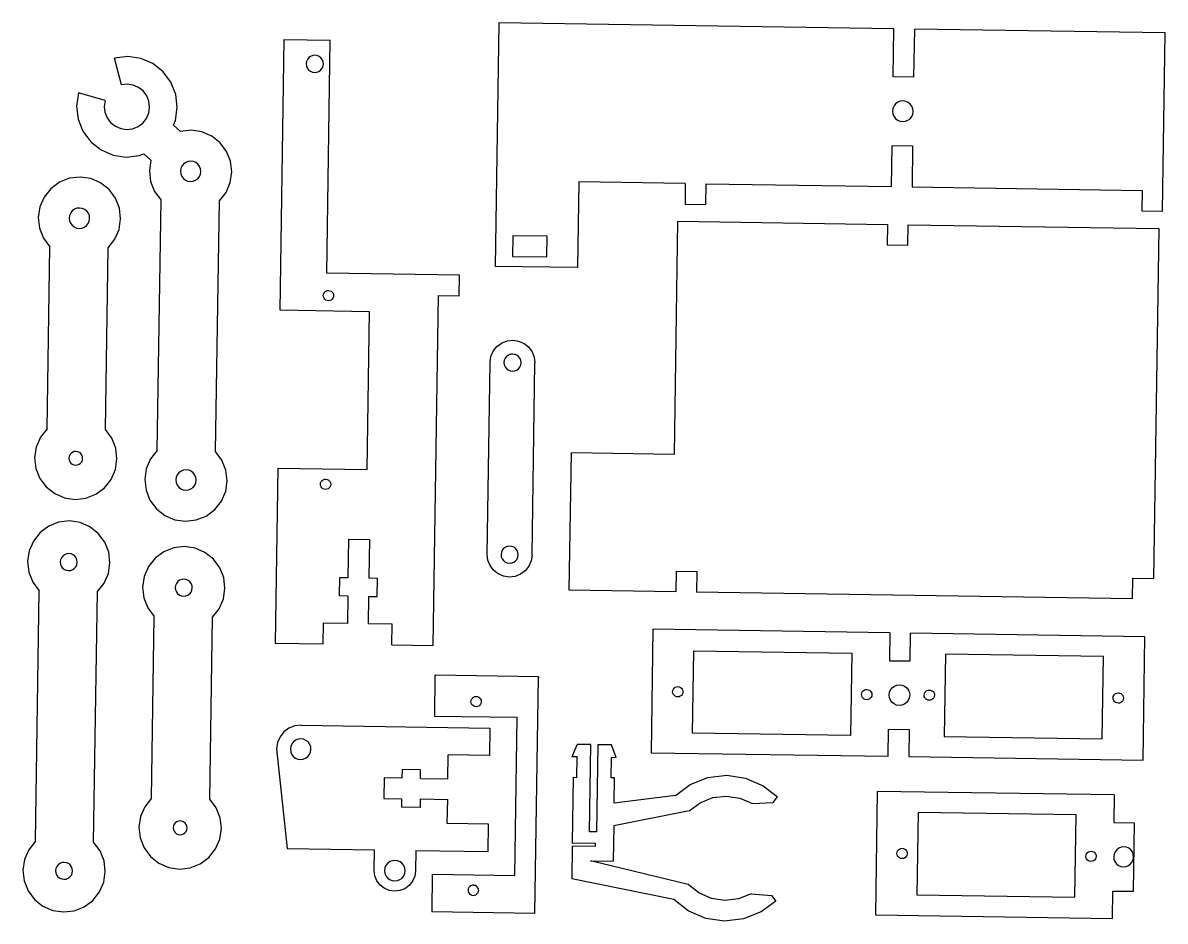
# Model space of a CAD drawing. Extents: x -139 to 228, y -42 to 89.
# Drawn here: x -138.8 to 27.4, y -42 to 88.7 of the extents above; entities that cross this region are included whole.
import ezdxf

# ---------------------------------------------------------------- set-up
doc = ezdxf.new("R2010")
doc.units = 0
doc.layers.get('0').update_dxf_attribs({"linetype": 'CONTINUOUS'})

msp = doc.modelspace()

# ---------------------------------------------------------------- linework, layer by layer
for p, q in [((-69.57, 88.72), (-70.1, 53.29)), ((-12.07, 87.86), (-69.57, 88.72)), ((-12.18, 80.87), (-12.07, 87.86)), ((-9.07, 87.81), (-9.18, 80.83)), ((27.42, 87.26), (-9.07, 87.81)), ((27.03, 61.31), (27.42, 87.26)), ((-101.38, 46.9), (-100.79, 86.32)), ((-100.79, 86.32), (-94.09, 86.22)), ((-94.6, 52.29), (-94.09, 86.22)), ((-123.57, 83.83), (-125.47, 83.61)), ((-124.49, 79.71), (-125.47, 83.61)), ((-121.68, 83.56), (-123.57, 83.83)), ((-119.92, 82.8), (-121.68, 83.56)), ((-97.41, 83.4), (-97.54, 83.1)), ((-97.21, 83.66), (-97.41, 83.4)), ((-96.95, 83.85), (-97.21, 83.66)), ((-96.64, 83.97), (-96.95, 83.85)), ((-96.32, 84.01), (-96.64, 83.97)), ((-96, 83.96), (-96.32, 84.01)), ((-95.7, 83.83), (-96, 83.96)), ((-95.44, 83.63), (-95.7, 83.83)), ((-95.25, 83.37), (-95.44, 83.63)), ((-95.13, 83.07), (-95.25, 83.37)), ((-118.42, 81.61), (-119.92, 82.8)), ((-117.27, 80.08), (-118.42, 81.61)), ((-97.54, 83.1), (-97.59, 82.78)), ((-97.59, 82.78), (-97.55, 82.46)), ((-97.55, 82.46), (-97.43, 82.15)), ((-97.43, 82.15), (-97.24, 81.89)), ((-97.24, 81.89), (-96.98, 81.69)), ((-96.98, 81.69), (-96.68, 81.56)), ((-96.68, 81.56), (-96.36, 81.51)), ((-96.36, 81.51), (-96.03, 81.55)), ((-96.03, 81.55), (-95.73, 81.67)), ((-95.73, 81.67), (-95.47, 81.87)), ((-95.47, 81.87), (-95.27, 82.12)), ((-95.27, 82.12), (-95.14, 82.42)), ((-95.14, 82.42), (-95.09, 82.74)), ((-95.09, 82.74), (-95.13, 83.07)), ((-123.63, 79.81), (-124.49, 79.71)), ((-122.78, 79.68), (-123.63, 79.81)), ((-116.57, 78.3), (-117.27, 80.08)), ((-9.18, 80.83), (-12.18, 80.87)), ((-130.74, 78.52), (-131.01, 76.62)), ((-126.85, 77.41), (-130.74, 78.52)), ((-121.99, 79.34), (-122.78, 79.68)), ((-121.31, 78.81), (-121.99, 79.34)), ((-120.8, 78.12), (-121.31, 78.81)), ((-116.35, 76.4), (-116.57, 78.3)), ((-131.01, 76.62), (-130.79, 74.73)), ((-126.85, 77.41), (-126.98, 76.56)), ((-126.98, 76.56), (-126.88, 75.71)), ((-120.48, 77.32), (-120.8, 78.12)), ((-120.38, 76.46), (-120.48, 77.32)), ((-12.04, 76.63), (-12.2, 76.27)), ((-11.8, 76.93), (-12.04, 76.63)), ((-11.49, 77.17), (-11.8, 76.93)), ((-11.12, 77.31), (-11.49, 77.17)), ((-10.73, 77.36), (-11.12, 77.31)), ((-10.34, 77.3), (-10.73, 77.36)), ((-9.99, 77.14), (-10.34, 77.3)), ((-9.68, 76.9), (-9.99, 77.14)), ((-9.44, 76.59), (-9.68, 76.9)), ((-9.3, 76.22), (-9.44, 76.59)), ((-126.88, 75.71), (-126.56, 74.91)), ((-126.56, 74.91), (-126.05, 74.22)), ((-121.38, 74.15), (-120.85, 74.82)), ((-120.85, 74.82), (-120.51, 75.61)), ((-120.51, 75.61), (-120.38, 76.46)), ((-116.63, 74.51), (-116.35, 76.4)), ((-12.2, 76.27), (-12.25, 75.88)), ((-12.25, 75.88), (-12.21, 75.49)), ((-12.21, 75.49), (-12.07, 75.13)), ((-12.07, 75.13), (-11.83, 74.82)), ((-11.83, 74.82), (-11.52, 74.57)), ((-9.71, 74.78), (-9.47, 75.09)), ((-9.47, 75.09), (-9.31, 75.45)), ((-9.31, 75.45), (-9.25, 75.84)), ((-9.25, 75.84), (-9.3, 76.22)), ((-130.79, 74.73), (-130.09, 72.95)), ((-126.05, 74.22), (-125.37, 73.69)), ((-125.37, 73.69), (-124.58, 73.35)), ((-124.58, 73.35), (-123.73, 73.22)), ((-123.73, 73.22), (-122.87, 73.32)), ((-122.87, 73.32), (-122.07, 73.64)), ((-122.07, 73.64), (-121.38, 74.15)), ((-116.91, 73.85), (-116.63, 74.51)), ((-115.87, 72.93), (-116.91, 73.85)), ((-11.52, 74.57), (-11.16, 74.42)), ((-11.16, 74.42), (-10.78, 74.36)), ((-10.78, 74.36), (-10.39, 74.41)), ((-10.39, 74.41), (-10.02, 74.55)), ((-10.02, 74.55), (-9.71, 74.78)), ((-130.09, 72.95), (-128.94, 71.42)), ((-114.32, 73.11), (-115.87, 72.93)), ((-112.77, 72.88), (-114.32, 73.11)), ((-111.33, 72.26), (-112.77, 72.88)), ((-110.1, 71.29), (-111.33, 72.26)), ((-128.94, 71.42), (-127.44, 70.23)), ((-127.44, 70.23), (-125.69, 69.47)), ((-109.17, 70.03), (-110.1, 71.29)), ((-108.59, 68.58), (-109.17, 70.03)), ((-12.42, 64.9), (-12.33, 70.89)), ((-12.33, 70.89), (-9.33, 70.85)), ((-9.33, 70.85), (-9.42, 64.86)), ((-125.69, 69.47), (-123.79, 69.19)), ((-123.79, 69.19), (-121.89, 69.41)), ((-121.89, 69.41), (-121.22, 69.68)), ((-120.18, 68.75), (-121.22, 69.68)), ((-120.18, 68.75), (-120.41, 67.21)), ((-115.44, 68.18), (-115.68, 67.88)), ((-115.13, 68.41), (-115.44, 68.18)), ((-114.77, 68.56), (-115.13, 68.41)), ((-114.38, 68.6), (-114.77, 68.56)), ((-114, 68.55), (-114.38, 68.6)), ((-113.64, 68.39), (-114, 68.55)), ((-113.34, 68.15), (-113.64, 68.39)), ((-108.41, 67.03), (-108.59, 68.58)), ((-120.41, 67.21), (-120.23, 65.65)), ((-115.84, 67.52), (-115.89, 67.14)), ((-115.89, 67.14), (-115.85, 66.76)), ((-115.85, 66.76), (-115.71, 66.39)), ((-115.68, 67.88), (-115.84, 67.52)), ((-113.11, 67.84), (-113.34, 68.15)), ((-113.13, 66.36), (-112.98, 66.71)), ((-112.96, 67.48), (-113.11, 67.84)), ((-112.98, 66.71), (-112.92, 67.1)), ((-112.92, 67.1), (-112.96, 67.48)), ((-108.64, 65.48), (-108.41, 67.03)), ((-133.52, 65.53), (-134.78, 64.6)), ((-132.06, 66.11), (-133.52, 65.53)), ((-130.51, 66.29), (-132.06, 66.11)), ((-128.96, 66.06), (-130.51, 66.29)), ((-127.52, 65.44), (-128.96, 66.06)), ((-126.29, 64.47), (-127.52, 65.44)), ((-120.23, 65.65), (-119.65, 64.2)), ((-115.71, 66.39), (-115.47, 66.08)), ((-115.47, 66.08), (-115.17, 65.84)), ((-115.17, 65.84), (-114.81, 65.69)), ((-114.81, 65.69), (-114.43, 65.63)), ((-114.43, 65.63), (-114.04, 65.68)), ((-114.04, 65.68), (-113.68, 65.82)), ((-113.68, 65.82), (-113.37, 66.05)), ((-113.37, 66.05), (-113.13, 66.36)), ((-109.26, 64.05), (-108.64, 65.48)), ((-57.92, 65.59), (-58.1, 53.11)), ((-42.42, 65.35), (-57.92, 65.59)), ((-42.42, 65.35), (-42.46, 62.36)), ((-39.42, 65.31), (-39.46, 62.31)), ((-39.42, 65.31), (-12.42, 64.9)), ((-9.42, 64.86), (24.08, 64.35)), ((-135.75, 63.37), (-136.37, 61.94)), ((-134.78, 64.6), (-135.75, 63.37)), ((-125.36, 63.22), (-126.29, 64.47)), ((-124.78, 61.76), (-125.36, 63.22)), ((-119.65, 64.2), (-118.71, 62.95)), ((-110.23, 62.82), (-109.26, 64.05)), ((24.08, 64.35), (24.03, 61.36)), ((-136.37, 61.94), (-136.6, 60.39)), ((-131.32, 61.6), (-131.63, 61.36)), ((-130.96, 61.74), (-131.32, 61.6)), ((-130.57, 61.78), (-130.96, 61.74)), ((-130.19, 61.73), (-130.57, 61.78)), ((-129.83, 61.57), (-130.19, 61.73)), ((-129.53, 61.33), (-129.83, 61.57)), ((-124.6, 60.21), (-124.78, 61.76)), ((-119.26, 26.5), (-118.71, 62.95)), ((-110.78, 26.38), (-110.23, 62.82)), ((-42.46, 62.36), (-39.46, 62.31)), ((-136.6, 60.39), (-136.42, 58.84)), ((-132.03, 60.71), (-132.08, 60.32)), ((-132.08, 60.32), (-132.04, 59.94)), ((-132.04, 59.94), (-131.9, 59.58)), ((-131.87, 61.06), (-132.03, 60.71)), ((-131.63, 61.36), (-131.87, 61.06)), ((-129.3, 61.02), (-129.53, 61.33)), ((-129.32, 59.54), (-129.17, 59.89)), ((-129.15, 60.66), (-129.3, 61.02)), ((-129.17, 59.89), (-129.11, 60.28)), ((-129.11, 60.28), (-129.15, 60.66)), ((-124.83, 58.66), (-124.6, 60.21)), ((-44, 25.92), (-43.48, 59.86)), ((-43.48, 59.86), (-12.99, 59.4)), ((24.03, 61.36), (27.03, 61.31)), ((-136.42, 58.84), (-135.84, 57.38)), ((-131.9, 59.58), (-131.66, 59.27)), ((-131.66, 59.27), (-131.36, 59.03)), ((-131.36, 59.03), (-131, 58.87)), ((-131, 58.87), (-130.62, 58.82)), ((-130.62, 58.82), (-130.23, 58.86)), ((-130.23, 58.86), (-129.87, 59)), ((-129.87, 59), (-129.56, 59.23)), ((-129.56, 59.23), (-129.32, 59.54)), ((-125.45, 57.23), (-124.83, 58.66)), ((-12.99, 59.4), (-13.03, 56.41)), ((-10.03, 56.36), (-9.99, 59.35)), ((-9.99, 59.35), (26.51, 58.8)), ((26.51, 58.8), (25.74, 7.9)), ((-135.84, 57.38), (-134.9, 56.13)), ((-126.42, 56), (-125.45, 57.23)), ((-67.53, 57.75), (-67.58, 54.75)), ((-62.54, 57.67), (-67.53, 57.75)), ((-62.58, 54.68), (-62.54, 57.67)), ((-135.3, 29.67), (-134.9, 56.13)), ((-126.82, 29.54), (-126.42, 56)), ((-13.03, 56.41), (-10.03, 56.36)), ((-58.1, 53.11), (-70.1, 53.29)), ((-67.58, 54.75), (-62.58, 54.68)), ((-75.3, 52), (-94.6, 52.29)), ((-75.35, 49), (-75.3, 52)), ((-95.1, 49.05), (-95.07, 49.24)), ((-95.08, 48.86), (-95.1, 49.05)), ((-95, 48.68), (-95.08, 48.86)), ((-95.07, 49.24), (-94.99, 49.42)), ((-94.89, 48.52), (-95, 48.68)), ((-94.99, 49.42), (-94.87, 49.58)), ((-94.73, 48.4), (-94.89, 48.52)), ((-94.87, 49.58), (-94.71, 49.69)), ((-94.55, 48.32), (-94.73, 48.4)), ((-94.71, 49.69), (-94.53, 49.77)), ((-94.36, 48.29), (-94.55, 48.32)), ((-94.53, 49.77), (-94.34, 49.79)), ((-94.17, 48.31), (-94.36, 48.29)), ((-94.34, 49.79), (-94.14, 49.76)), ((-93.98, 48.39), (-94.17, 48.31)), ((-94.14, 49.76), (-93.96, 49.68)), ((-93.83, 48.5), (-93.98, 48.39)), ((-93.96, 49.68), (-93.81, 49.56)), ((-93.71, 48.66), (-93.83, 48.5)), ((-93.81, 49.56), (-93.69, 49.4)), ((-93.63, 48.84), (-93.71, 48.66)), ((-93.69, 49.4), (-93.62, 49.22)), ((-93.6, 49.03), (-93.63, 48.84)), ((-93.62, 49.22), (-93.6, 49.03)), ((-79.12, -1.85), (-78.35, 49.05)), ((-78.35, 49.05), (-75.35, 49)), ((-88.38, 46.7), (-101.38, 46.9)), ((-88.73, 23.75), (-88.38, 46.7)), ((-70.37, 40.97), (-69.84, 41.64)), ((-69.84, 41.64), (-69.15, 42.14)), ((-69.15, 42.14), (-68.36, 42.46)), ((-68.36, 42.46), (-67.51, 42.56)), ((-67.51, 42.56), (-66.67, 42.43)), ((-66.67, 42.43), (-65.89, 42.09)), ((-65.89, 42.09), (-65.22, 41.57)), ((-65.22, 41.57), (-64.71, 40.88)), ((-70.83, 39.34), (-70.71, 40.19)), ((-70.71, 40.19), (-70.37, 40.97)), ((-68.64, 39.93), (-68.76, 39.64)), ((-68.43, 40.19), (-68.64, 39.93)), ((-68.17, 40.38), (-68.43, 40.19)), ((-67.87, 40.5), (-68.17, 40.38)), ((-67.54, 40.54), (-67.87, 40.5)), ((-67.22, 40.49), (-67.54, 40.54)), ((-66.92, 40.37), (-67.22, 40.49)), ((-66.67, 40.16), (-66.92, 40.37)), ((-66.47, 39.9), (-66.67, 40.16)), ((-66.35, 39.6), (-66.47, 39.9)), ((-64.71, 40.88), (-64.39, 40.09)), ((-64.39, 40.09), (-64.3, 39.25)), ((-71.25, 11.4), (-70.83, 39.34)), ((-68.76, 39.64), (-68.81, 39.31)), ((-68.81, 39.31), (-68.77, 38.99)), ((-68.77, 38.99), (-68.65, 38.69)), ((-68.65, 38.69), (-68.46, 38.43)), ((-68.46, 38.43), (-68.2, 38.22)), ((-66.95, 38.2), (-66.69, 38.4)), ((-66.69, 38.4), (-66.49, 38.65)), ((-66.49, 38.65), (-66.36, 38.95)), ((-66.36, 38.95), (-66.31, 39.28)), ((-66.31, 39.28), (-66.35, 39.6)), ((-64.72, 11.3), (-64.3, 39.25)), ((-68.2, 38.22), (-67.9, 38.09)), ((-67.9, 38.09), (-67.58, 38.05)), ((-67.58, 38.05), (-67.26, 38.08)), ((-67.26, 38.08), (-66.95, 38.2)), ((-136.28, 28.44), (-136.9, 27)), ((-135.3, 29.67), (-136.28, 28.44)), ((-125.88, 28.28), (-126.82, 29.54)), ((-125.31, 26.83), (-125.88, 28.28)), ((-136.9, 27), (-137.12, 25.46)), ((-125.13, 25.28), (-125.31, 26.83)), ((-137.12, 25.46), (-136.94, 23.9)), ((-132.09, 25.64), (-132.13, 25.38)), ((-132.13, 25.38), (-132.09, 25.12)), ((-131.98, 25.88), (-132.09, 25.64)), ((-132.09, 25.12), (-132, 24.88)), ((-131.82, 26.08), (-131.98, 25.88)), ((-131.61, 26.24), (-131.82, 26.08)), ((-131.37, 26.34), (-131.61, 26.24)), ((-131.11, 26.37), (-131.37, 26.34)), ((-130.85, 26.33), (-131.11, 26.37)), ((-130.61, 26.22), (-130.85, 26.33)), ((-130.41, 26.06), (-130.61, 26.22)), ((-130.25, 25.85), (-130.41, 26.06)), ((-130.27, 24.86), (-130.16, 25.09)), ((-130.16, 25.61), (-130.25, 25.85)), ((-130.13, 25.35), (-130.16, 25.61)), ((-130.16, 25.09), (-130.13, 25.35)), ((-125.35, 23.73), (-125.13, 25.28)), ((-120.24, 25.28), (-120.86, 23.84)), ((-119.26, 26.5), (-120.24, 25.28)), ((-109.85, 25.12), (-110.78, 26.38)), ((-109.27, 23.67), (-109.85, 25.12)), ((-59.3, 6.19), (-58.99, 26.15)), ((-44, 25.92), (-58.99, 26.15)), ((-136.94, 23.9), (-136.37, 22.45)), ((-132, 24.88), (-131.84, 24.67)), ((-131.84, 24.67), (-131.64, 24.51)), ((-131.64, 24.51), (-131.4, 24.41)), ((-131.4, 24.41), (-131.14, 24.37)), ((-131.14, 24.37), (-130.88, 24.4)), ((-130.88, 24.4), (-130.64, 24.5)), ((-130.64, 24.5), (-130.43, 24.65)), ((-130.43, 24.65), (-130.27, 24.86)), ((-125.97, 22.3), (-125.35, 23.73)), ((-120.86, 23.84), (-121.09, 22.3)), ((-115.81, 23.5), (-116.12, 23.27)), ((-115.45, 23.64), (-115.81, 23.5)), ((-115.06, 23.69), (-115.45, 23.64)), ((-114.68, 23.63), (-115.06, 23.69)), ((-114.32, 23.48), (-114.68, 23.63)), ((-114.02, 23.24), (-114.32, 23.48)), ((-109.09, 22.11), (-109.27, 23.67)), ((-101.73, 23.94), (-102.11, -1.51)), ((-101.73, 23.94), (-88.73, 23.75)), ((-136.37, 22.45), (-135.43, 21.2)), ((-126.95, 21.07), (-125.97, 22.3)), ((-121.09, 22.3), (-120.9, 20.74)), ((-116.52, 22.61), (-116.57, 22.23)), ((-116.57, 22.23), (-116.53, 21.84)), ((-116.53, 21.84), (-116.38, 21.48)), ((-116.36, 22.97), (-116.52, 22.61)), ((-116.12, 23.27), (-116.36, 22.97)), ((-113.79, 22.93), (-114.02, 23.24)), ((-113.81, 21.44), (-113.66, 21.8)), ((-113.64, 22.57), (-113.79, 22.93)), ((-113.66, 21.8), (-113.6, 22.18)), ((-113.6, 22.18), (-113.64, 22.57)), ((-109.31, 20.57), (-109.09, 22.11)), ((-95.51, 21.6), (-95.49, 21.8)), ((-95.49, 21.8), (-95.41, 21.98)), ((-95.41, 21.98), (-95.29, 22.13)), ((-95.29, 22.13), (-95.13, 22.25)), ((-95.13, 22.25), (-94.95, 22.32)), ((-94.95, 22.32), (-94.75, 22.34)), ((-94.75, 22.34), (-94.56, 22.31)), ((-94.56, 22.31), (-94.38, 22.24)), ((-94.38, 22.24), (-94.23, 22.11)), ((-94.23, 22.11), (-94.11, 21.96)), ((-94.11, 21.96), (-94.04, 21.78)), ((-94.04, 21.78), (-94.01, 21.58)), ((-135.43, 21.2), (-134.2, 20.23)), ((-134.2, 20.23), (-132.77, 19.61)), ((-129.66, 19.56), (-128.2, 20.14)), ((-128.2, 20.14), (-126.95, 21.07)), ((-120.9, 20.74), (-120.33, 19.29)), ((-116.38, 21.48), (-116.15, 21.17)), ((-116.15, 21.17), (-115.85, 20.93)), ((-115.85, 20.93), (-115.49, 20.78)), ((-115.49, 20.78), (-115.11, 20.72)), ((-115.11, 20.72), (-114.72, 20.77)), ((-114.72, 20.77), (-114.36, 20.91)), ((-114.36, 20.91), (-114.05, 21.14)), ((-114.05, 21.14), (-113.81, 21.44)), ((-109.94, 19.13), (-109.31, 20.57)), ((-95.49, 21.41), (-95.51, 21.6)), ((-95.42, 21.23), (-95.49, 21.41)), ((-95.3, 21.07), (-95.42, 21.23)), ((-95.15, 20.95), (-95.3, 21.07)), ((-94.97, 20.87), (-95.15, 20.95)), ((-94.78, 20.85), (-94.97, 20.87)), ((-94.58, 20.87), (-94.78, 20.85)), ((-94.4, 20.94), (-94.58, 20.87)), ((-94.24, 21.06), (-94.4, 20.94)), ((-94.12, 21.21), (-94.24, 21.06)), ((-94.04, 21.39), (-94.12, 21.21)), ((-94.01, 21.58), (-94.04, 21.39)), ((-132.77, 19.61), (-131.22, 19.38)), ((-131.22, 19.38), (-129.66, 19.56)), ((-120.33, 19.29), (-119.39, 18.03)), ((-110.91, 17.91), (-109.94, 19.13)), ((-119.39, 18.03), (-118.16, 17.06)), ((-118.16, 17.06), (-116.73, 16.44)), ((-113.62, 16.4), (-112.16, 16.97)), ((-112.16, 16.97), (-110.91, 17.91)), ((-135.07, 15.5), (-136.33, 14.57)), ((-133.62, 16.08), (-135.07, 15.5)), ((-132.06, 16.26), (-133.62, 16.08)), ((-130.51, 16.03), (-132.06, 16.26)), ((-129.07, 15.41), (-130.51, 16.03)), ((-127.85, 14.44), (-129.07, 15.41)), ((-116.73, 16.44), (-115.18, 16.22)), ((-115.18, 16.22), (-113.62, 16.4)), ((-137.3, 13.34), (-137.92, 11.91)), ((-136.33, 14.57), (-137.3, 13.34)), ((-126.91, 13.19), (-127.85, 14.44)), ((-91.47, 8.02), (-91.38, 13.61)), ((-91.38, 13.61), (-88.38, 13.56)), ((-88.38, 13.56), (-88.47, 7.97)), ((-137.92, 11.91), (-138.15, 10.36)), ((-126.33, 11.73), (-126.91, 13.19)), ((-126.15, 10.18), (-126.33, 11.73)), ((-118.33, 11.77), (-119.59, 10.84)), ((-116.88, 12.35), (-118.33, 11.77)), ((-115.32, 12.53), (-116.88, 12.35)), ((-113.77, 12.3), (-115.32, 12.53)), ((-112.33, 11.68), (-113.77, 12.3)), ((-111.1, 10.71), (-112.33, 11.68)), ((-69.19, 11.69), (-69.23, 11.37)), ((-69.06, 11.99), (-69.19, 11.69)), ((-68.86, 12.24), (-69.06, 11.99)), ((-68.59, 12.44), (-68.86, 12.24)), ((-68.29, 12.56), (-68.59, 12.44)), ((-67.97, 12.6), (-68.29, 12.56)), ((-67.64, 12.55), (-67.97, 12.6)), ((-67.34, 12.42), (-67.64, 12.55)), ((-67.09, 12.22), (-67.34, 12.42)), ((-66.89, 11.96), (-67.09, 12.22)), ((-66.77, 11.65), (-66.89, 11.96)), ((-66.73, 11.33), (-66.77, 11.65)), ((-138.15, 10.36), (-137.97, 8.81)), ((-133.34, 10.61), (-133.39, 10.29)), ((-133.39, 10.29), (-133.35, 9.97)), ((-133.21, 10.9), (-133.34, 10.61)), ((-133.01, 11.15), (-133.21, 10.9)), ((-132.75, 11.35), (-133.01, 11.15)), ((-132.45, 11.47), (-132.75, 11.35)), ((-132.13, 11.5), (-132.45, 11.47)), ((-131.82, 11.46), (-132.13, 11.5)), ((-131.52, 11.33), (-131.82, 11.46)), ((-131.27, 11.13), (-131.52, 11.33)), ((-131.07, 10.87), (-131.27, 11.13)), ((-130.96, 10.57), (-131.07, 10.87)), ((-130.97, 9.93), (-130.92, 10.25)), ((-130.92, 10.25), (-130.96, 10.57)), ((-126.38, 8.63), (-126.15, 10.18)), ((-119.59, 10.84), (-120.56, 9.62)), ((-110.17, 9.46), (-111.1, 10.71)), ((-71.15, 10.55), (-71.25, 11.4)), ((-70.84, 9.76), (-71.15, 10.55)), ((-69.23, 11.37), (-69.2, 11.04)), ((-69.2, 11.04), (-69.08, 10.74)), ((-69.08, 10.74), (-68.88, 10.48)), ((-68.88, 10.48), (-68.63, 10.28)), ((-68.63, 10.28), (-68.33, 10.15)), ((-68.33, 10.15), (-68, 10.1)), ((-68, 10.1), (-67.68, 10.14)), ((-67.68, 10.14), (-67.38, 10.26)), ((-67.38, 10.26), (-67.11, 10.45)), ((-67.11, 10.45), (-66.91, 10.71)), ((-66.91, 10.71), (-66.78, 11.01)), ((-66.78, 11.01), (-66.73, 11.33)), ((-64.84, 10.46), (-65.18, 9.68)), ((-64.72, 11.3), (-64.84, 10.46)), ((-137.97, 8.81), (-137.39, 7.35)), ((-133.35, 9.97), (-133.23, 9.67)), ((-133.23, 9.67), (-133.04, 9.41)), ((-133.04, 9.41), (-132.79, 9.21)), ((-132.79, 9.21), (-132.49, 9.08)), ((-132.49, 9.08), (-132.17, 9.04)), ((-132.17, 9.04), (-131.85, 9.07)), ((-131.85, 9.07), (-131.55, 9.19)), ((-131.55, 9.19), (-131.29, 9.39)), ((-131.29, 9.39), (-131.09, 9.64)), ((-131.09, 9.64), (-130.97, 9.93)), ((-127, 7.2), (-126.38, 8.63)), ((-120.56, 9.62), (-121.18, 8.18)), ((-109.59, 8.01), (-110.17, 9.46)), ((-70.33, 9.08), (-70.84, 9.76)), ((-69.66, 8.55), (-70.33, 9.08)), ((-68.88, 8.21), (-69.66, 8.55)), ((-66.39, 8.5), (-67.19, 8.19)), ((-65.71, 9.01), (-66.39, 8.5)), ((-65.18, 9.68), (-65.71, 9.01)), ((-43.75, 8.95), (-43.8, 5.96)), ((-43.75, 8.95), (-40.75, 8.91)), ((-40.75, 8.91), (-40.8, 5.91)), ((-137.39, 7.35), (-136.46, 6.1)), ((-127.97, 5.97), (-127, 7.2)), ((-121.18, 8.18), (-121.41, 6.63)), ((-116.6, 6.88), (-116.65, 6.56)), ((-116.47, 7.17), (-116.6, 6.88)), ((-116.27, 7.43), (-116.47, 7.17)), ((-116.01, 7.62), (-116.27, 7.43)), ((-115.71, 7.74), (-116.01, 7.62)), ((-115.39, 7.78), (-115.71, 7.74)), ((-115.07, 7.73), (-115.39, 7.78)), ((-114.78, 7.6), (-115.07, 7.73)), ((-114.52, 7.4), (-114.78, 7.6)), ((-114.33, 7.14), (-114.52, 7.4)), ((-114.21, 6.84), (-114.33, 7.14)), ((-114.18, 6.52), (-114.21, 6.84)), ((-109.41, 6.45), (-109.59, 8.01)), ((-92.76, 5.34), (-92.72, 8.04)), ((-92.72, 8.04), (-91.47, 8.02)), ((-88.47, 7.97), (-87.22, 7.95)), ((-87.26, 5.26), (-87.22, 7.95)), ((-68.03, 8.09), (-68.88, 8.21)), ((-67.19, 8.19), (-68.03, 8.09)), ((22.69, 4.95), (22.74, 7.95)), ((22.74, 7.95), (25.74, 7.9)), ((-137.01, -30.34), (-136.46, 6.1)), ((-128.53, -30.47), (-127.97, 5.97)), ((-121.41, 6.63), (-121.23, 5.08)), ((-121.23, 5.08), (-120.65, 3.63)), ((-116.65, 6.56), (-116.61, 6.24)), ((-116.61, 6.24), (-116.49, 5.94)), ((-116.49, 5.94), (-116.3, 5.68)), ((-116.3, 5.68), (-116.04, 5.48)), ((-116.04, 5.48), (-115.75, 5.36)), ((-115.75, 5.36), (-115.43, 5.31)), ((-115.43, 5.31), (-115.11, 5.35)), ((-115.11, 5.35), (-114.81, 5.47)), ((-114.81, 5.47), (-114.55, 5.66)), ((-114.55, 5.66), (-114.35, 5.91)), ((-114.35, 5.91), (-114.22, 6.21)), ((-114.22, 6.21), (-114.18, 6.52)), ((-109.64, 4.91), (-109.41, 6.45)), ((-91.51, 5.32), (-92.76, 5.34)), ((-91.51, 5.32), (-91.57, 1.33)), ((-88.51, 5.28), (-88.57, 1.29)), ((-88.51, 5.28), (-87.26, 5.26)), ((-43.8, 5.96), (-59.3, 6.19)), ((22.69, 4.95), (-40.8, 5.91)), ((-120.65, 3.63), (-119.72, 2.37)), ((-111.23, 2.24), (-110.26, 3.47)), ((-110.26, 3.47), (-109.64, 4.91)), ((-120.12, -24.09), (-119.72, 2.37)), ((-111.63, -24.22), (-111.23, 2.24)), ((-95.11, -1.61), (-95.07, 1.38)), ((-91.57, 1.33), (-95.07, 1.38)), ((-85.07, 1.23), (-88.57, 1.29)), ((-85.12, -1.76), (-85.07, 1.23)), ((-47.12, 0.5), (-47.39, -17.46)), ((-12.63, -0.02), (-47.12, 0.5)), ((-102.11, -1.51), (-95.11, -1.61)), ((-12.63, -0.02), (-12.69, -4.07)), ((-9.69, -4.11), (-9.63, -0.06)), ((24.48, -0.58), (-9.63, -0.06)), ((24.21, -18.54), (24.48, -0.58)), ((-85.12, -1.76), (-79.12, -1.85)), ((-41.35, -14.62), (-41.17, -2.64)), ((-41.17, -2.64), (-18.17, -2.99)), ((-18.17, -2.99), (-18.35, -14.96)), ((-4.56, -3.13), (-4.74, -15.11)), ((18.44, -3.48), (-4.56, -3.13)), ((-12.69, -4.07), (-9.69, -4.11)), ((18.26, -15.46), (18.44, -3.48)), ((-78.89, -12.17), (-78.8, -6.18)), ((-63.8, -6.41), (-78.8, -6.18)), ((-64.33, -40.84), (-63.8, -6.41)), ((-63.81, -6.64), (-63.69, -6.41)), ((-44.23, -8.39), (-44.15, -8.21)), ((-44.15, -8.21), (-44.03, -8.06)), ((-44.03, -8.06), (-43.88, -7.94)), ((-43.88, -7.94), (-43.69, -7.87)), ((-43.69, -7.87), (-43.5, -7.84)), ((-43.5, -7.84), (-43.3, -7.87)), ((-43.3, -7.87), (-43.13, -7.95)), ((-43.13, -7.95), (-42.97, -8.07)), ((-42.97, -8.07), (-42.85, -8.23)), ((-42.85, -8.23), (-42.78, -8.41)), ((-16.38, -8.35), (-16.2, -8.28)), ((-16.2, -8.28), (-16, -8.26)), ((-16, -8.26), (-15.81, -8.29)), ((-15.81, -8.29), (-15.63, -8.37)), ((-12.71, -8.67), (-12.55, -8.31)), ((-12.55, -8.31), (-12.31, -8)), ((-12.31, -8), (-11.99, -7.77)), ((-11.99, -7.77), (-11.63, -7.63)), ((-11.63, -7.63), (-11.24, -7.58)), ((-11.24, -7.58), (-10.85, -7.64)), ((-10.85, -7.64), (-10.49, -7.79)), ((-10.49, -7.79), (-10.19, -8.04)), ((-10.19, -8.04), (-9.95, -8.35)), ((-73.61, -10.01), (-73.58, -9.81)), ((-73.58, -9.81), (-73.5, -9.63)), ((-73.38, -9.48), (-73.5, -9.63)), ((-73.38, -9.48), (-73.23, -9.36)), ((-73.23, -9.36), (-73.04, -9.29)), ((-73.04, -9.29), (-72.85, -9.27)), ((-72.85, -9.27), (-72.66, -9.3)), ((-72.66, -9.3), (-72.48, -9.38)), ((-72.48, -9.38), (-72.32, -9.5)), ((-72.32, -9.5), (-72.2, -9.65)), ((-72.2, -9.65), (-72.13, -9.83)), ((-72.13, -9.83), (-72.11, -10.03)), ((-44.26, -8.58), (-44.23, -8.39)), ((-44.24, -8.78), (-44.26, -8.58)), ((-44.16, -8.96), (-44.24, -8.78)), ((-44.05, -9.11), (-44.16, -8.96)), ((-43.89, -9.24), (-44.05, -9.11)), ((-43.71, -9.31), (-43.89, -9.24)), ((-43.52, -9.34), (-43.71, -9.31)), ((-43.33, -9.32), (-43.52, -9.34)), ((-43.14, -9.25), (-43.33, -9.32)), ((-42.99, -9.13), (-43.14, -9.25)), ((-42.87, -8.98), (-42.99, -9.13)), ((-42.79, -8.8), (-42.87, -8.98)), ((-42.76, -8.6), (-42.79, -8.8)), ((-42.78, -8.41), (-42.76, -8.6)), ((-16.76, -9), (-16.73, -8.8)), ((-16.74, -9.19), (-16.76, -9)), ((-16.67, -9.37), (-16.74, -9.19)), ((-16.73, -8.8), (-16.66, -8.62)), ((-16.55, -9.53), (-16.67, -9.37)), ((-16.66, -8.62), (-16.54, -8.47)), ((-16.4, -9.65), (-16.55, -9.53)), ((-16.54, -8.47), (-16.38, -8.35)), ((-16.22, -9.73), (-16.4, -9.65)), ((-16.02, -9.76), (-16.22, -9.73)), ((-15.83, -9.73), (-16.02, -9.76)), ((-15.65, -9.66), (-15.83, -9.73)), ((-15.49, -9.54), (-15.65, -9.66)), ((-15.63, -8.37), (-15.47, -8.49)), ((-15.37, -9.39), (-15.49, -9.54)), ((-15.47, -8.49), (-15.36, -8.64)), ((-15.29, -9.21), (-15.37, -9.39)), ((-15.36, -8.64), (-15.29, -8.82)), ((-15.29, -8.82), (-15.26, -9.02)), ((-15.26, -9.02), (-15.29, -9.21)), ((-12.76, -9.06), (-12.71, -8.67)), ((-12.72, -9.44), (-12.76, -9.06)), ((-12.57, -9.81), (-12.72, -9.44)), ((-12.34, -10.12), (-12.57, -9.81)), ((-9.98, -9.85), (-10.22, -10.15)), ((-9.82, -9.49), (-9.98, -9.85)), ((-9.95, -8.35), (-9.81, -8.71)), ((-9.76, -9.1), (-9.82, -9.49)), ((-9.81, -8.71), (-9.76, -9.1)), ((-7.65, -9.08), (-7.62, -8.88)), ((-7.63, -9.27), (-7.65, -9.08)), ((-7.56, -9.45), (-7.63, -9.27)), ((-7.62, -8.88), (-7.54, -8.7)), ((-7.44, -9.61), (-7.56, -9.45)), ((-7.54, -8.7), (-7.42, -8.55)), ((-7.29, -9.73), (-7.44, -9.61)), ((-7.42, -8.55), (-7.27, -8.43)), ((-7.11, -9.81), (-7.29, -9.73)), ((-7.27, -8.43), (-7.08, -8.36)), ((-6.91, -9.84), (-7.11, -9.81)), ((-7.08, -8.36), (-6.89, -8.34)), ((-6.72, -9.81), (-6.91, -9.84)), ((-6.89, -8.34), (-6.7, -8.37)), ((-6.54, -9.74), (-6.72, -9.81)), ((-6.7, -8.37), (-6.52, -8.44)), ((-6.38, -9.62), (-6.54, -9.74)), ((-6.52, -8.44), (-6.36, -8.57)), ((-6.26, -9.47), (-6.38, -9.62)), ((-6.36, -8.57), (-6.25, -8.72)), ((-6.18, -9.29), (-6.26, -9.47)), ((-6.25, -8.72), (-6.17, -8.9)), ((-6.15, -9.1), (-6.18, -9.29)), ((-6.17, -8.9), (-6.15, -9.1)), ((19.85, -9.49), (19.87, -9.3)), ((19.87, -9.68), (19.85, -9.49)), ((19.87, -9.3), (19.95, -9.12)), ((19.94, -9.87), (19.87, -9.68)), ((20.06, -10.02), (19.94, -9.87)), ((19.95, -9.12), (20.07, -8.96)), ((20.07, -8.96), (20.23, -8.85)), ((20.23, -8.85), (20.41, -8.78)), ((20.41, -8.78), (20.61, -8.75)), ((20.61, -8.75), (20.8, -8.78)), ((20.8, -8.78), (20.98, -8.86)), ((20.98, -8.86), (21.13, -8.98)), ((21.24, -9.89), (21.12, -10.04)), ((21.13, -8.98), (21.25, -9.14)), ((21.32, -9.71), (21.24, -9.89)), ((21.25, -9.14), (21.32, -9.32)), ((21.32, -9.32), (21.35, -9.51)), ((21.35, -9.51), (21.32, -9.71)), ((-73.59, -10.2), (-73.61, -10.01)), ((-73.52, -10.38), (-73.59, -10.2)), ((-73.4, -10.54), (-73.52, -10.38)), ((-73.24, -10.66), (-73.4, -10.54)), ((-73.07, -10.74), (-73.24, -10.66)), ((-72.87, -10.77), (-73.07, -10.74)), ((-72.68, -10.74), (-72.87, -10.77)), ((-72.49, -10.67), (-72.68, -10.74)), ((-72.34, -10.55), (-72.49, -10.67)), ((-72.22, -10.4), (-72.34, -10.55)), ((-72.14, -10.22), (-72.22, -10.4)), ((-72.11, -10.03), (-72.14, -10.22)), ((-12.03, -10.36), (-12.34, -10.12)), ((-11.67, -10.52), (-12.03, -10.36)), ((-11.29, -10.58), (-11.67, -10.52)), ((-10.9, -10.53), (-11.29, -10.58)), ((-10.53, -10.39), (-10.9, -10.53)), ((-10.22, -10.15), (-10.53, -10.39)), ((20.21, -10.14), (20.06, -10.02)), ((20.39, -10.22), (20.21, -10.14)), ((20.58, -10.25), (20.39, -10.22)), ((20.78, -10.23), (20.58, -10.25)), ((20.96, -10.16), (20.78, -10.23)), ((21.12, -10.04), (20.96, -10.16)), ((-66.89, -12.35), (-78.89, -12.17)), ((-67.24, -35.31), (-66.89, -12.35)), ((-100.83, -14.44), (-101.4, -15.15)), ((-100.1, -13.89), (-100.83, -14.44)), ((-99.25, -13.56), (-100.1, -13.89)), ((-98.34, -13.45), (-99.25, -13.56)), ((-98.34, -13.45), (-70.85, -13.87)), ((-70.85, -13.87), (-70.91, -17.86)), ((-18.35, -14.96), (-41.35, -14.62)), ((-12.9, -17.98), (-12.84, -14.05)), ((-12.84, -14.05), (-9.84, -14.09)), ((-9.84, -14.09), (-9.9, -18.03)), ((-101.76, -15.99), (-101.9, -16.89)), ((-101.4, -15.15), (-101.76, -15.99)), ((-99.84, -16.54), (-99.9, -16.92)), ((-99.68, -16.18), (-99.84, -16.54)), ((-99.44, -15.87), (-99.68, -16.18)), ((-99.13, -15.64), (-99.44, -15.87)), ((-98.76, -15.49), (-99.13, -15.64)), ((-98.37, -15.45), (-98.76, -15.49)), ((-97.99, -15.5), (-98.37, -15.45)), ((-97.63, -15.66), (-97.99, -15.5)), ((-97.32, -15.9), (-97.63, -15.66)), ((-97.09, -16.22), (-97.32, -15.9)), ((-96.94, -16.58), (-97.09, -16.22)), ((-96.9, -16.97), (-96.94, -16.58)), ((-58.87, -18.05), (-58.15, -16.25)), ((-56.15, -16.28), (-58.15, -16.25)), ((-56.34, -28.96), (-56.15, -16.28)), ((-55.15, -16.3), (-55.34, -28.97)), ((-53.15, -16.33), (-55.15, -16.3)), ((-52.47, -18.14), (-53.15, -16.33)), ((-4.74, -15.11), (18.26, -15.46)), ((-101.9, -16.89), (-100.38, -31.39)), ((-99.9, -16.92), (-99.85, -17.31)), ((-99.85, -17.31), (-99.71, -17.67)), ((-99.71, -17.67), (-99.47, -17.99)), ((-99.47, -17.99), (-99.17, -18.23)), ((-99.17, -18.23), (-98.81, -18.38)), ((-98.03, -18.4), (-97.67, -18.25)), ((-97.67, -18.25), (-97.35, -18.02)), ((-97.35, -18.02), (-97.11, -17.71)), ((-97.11, -17.71), (-96.95, -17.35)), ((-96.95, -17.35), (-96.9, -16.97)), ((-76.96, -21.26), (-76.91, -17.77)), ((-70.91, -17.86), (-76.91, -17.77)), ((-58.17, -18.06), (-58.87, -18.05)), ((-58.22, -21.05), (-58.17, -18.06)), ((-53.22, -21.13), (-53.17, -18.13)), ((-53.17, -18.13), (-52.47, -18.14)), ((-47.39, -17.46), (-12.9, -17.98)), ((-9.9, -18.03), (24.21, -18.54)), ((-98.81, -18.38), (-98.42, -18.44)), ((-98.42, -18.44), (-98.03, -18.4)), ((-83.64, -19.91), (-83.66, -21.16)), ((-80.94, -19.95), (-83.64, -19.91)), ((-86.26, -21.12), (-86.3, -24.11)), ((-83.66, -21.16), (-86.26, -21.12)), ((-80.96, -21.2), (-80.94, -19.95)), ((-80.96, -21.2), (-76.96, -21.26)), ((-58.72, -21.04), (-58.86, -30.64)), ((-58.72, -21.04), (-58.22, -21.05)), ((-52.72, -21.13), (-53.22, -21.13)), ((-52.77, -24.81), (-52.72, -21.13)), ((-41.72, -22.1), (-39.14, -21.07)), ((-39.14, -21.07), (-36.38, -20.75)), ((-36.38, -20.75), (-33.64, -21.16)), ((-33.64, -21.16), (-31.09, -22.26)), ((-43.84, -23.67), (-41.72, -22.1)), ((-31.09, -22.26), (-29.02, -23.89)), ((-14.48, -23.08), (-14.75, -41.05)), ((20.02, -23.6), (-14.48, -23.08)), ((-120.12, -24.09), (-121.09, -25.32)), ((-110.7, -25.47), (-111.63, -24.22)), ((-86.3, -24.11), (-83.7, -24.15)), ((-83.7, -24.15), (-83.72, -25.4)), ((-81, -24.19), (-81.02, -25.44)), ((-81, -24.19), (-77, -24.25)), ((-77.06, -27.75), (-77, -24.25)), ((-43.84, -23.67), (-52.77, -24.81)), ((-41.84, -25.92), (-40.24, -24.73)), ((-40.24, -24.73), (-38.4, -24)), ((-38.4, -24), (-36.43, -23.77)), ((-36.43, -23.77), (-34.47, -24.06)), ((-34.47, -24.06), (-32.64, -24.85)), ((-32.64, -24.85), (-29.64, -24.68)), ((-29.64, -24.68), (-29.02, -23.89)), ((20.02, -23.6), (19.96, -27.6)), ((-121.09, -25.32), (-121.71, -26.75)), ((-110.12, -26.93), (-110.7, -25.47)), ((-81.02, -25.44), (-83.72, -25.4)), ((-41.84, -25.92), (-52.82, -28.11)), ((-8.53, -26.17), (-8.71, -38.14)), ((14.47, -26.51), (-8.53, -26.17)), ((14.29, -38.49), (14.47, -26.51)), ((-121.71, -26.75), (-121.94, -28.3)), ((-116.9, -28.12), (-116.94, -28.37)), ((-116.8, -27.88), (-116.9, -28.12)), ((-116.64, -27.67), (-116.8, -27.88)), ((-116.43, -27.52), (-116.64, -27.67)), ((-116.18, -27.42), (-116.43, -27.52)), ((-115.92, -27.39), (-116.18, -27.42)), ((-115.67, -27.43), (-115.92, -27.39)), ((-115.43, -27.53), (-115.67, -27.43)), ((-115.22, -27.69), (-115.43, -27.53)), ((-115.07, -27.9), (-115.22, -27.69)), ((-114.97, -28.15), (-115.07, -27.9)), ((-114.94, -28.4), (-114.97, -28.15)), ((-109.94, -28.48), (-110.12, -26.93)), ((-71.06, -27.84), (-77.06, -27.75)), ((-71.12, -31.83), (-71.06, -27.84)), ((-52.82, -28.11), (-52.9, -33.24)), ((19.96, -27.6), (22.95, -27.64)), ((22.8, -37.62), (22.95, -27.64)), ((-121.94, -28.3), (-121.76, -29.85)), ((-121.76, -29.85), (-121.18, -31.31)), ((-116.94, -28.37), (-116.91, -28.63)), ((-116.91, -28.63), (-116.81, -28.88)), ((-116.81, -28.88), (-116.66, -29.08)), ((-116.66, -29.08), (-116.45, -29.25)), ((-116.45, -29.25), (-116.21, -29.35)), ((-116.21, -29.35), (-115.95, -29.39)), ((-115.95, -29.39), (-115.69, -29.36)), ((-115.69, -29.36), (-115.45, -29.26)), ((-115.45, -29.26), (-115.24, -29.11)), ((-115.24, -29.11), (-115.08, -28.9)), ((-115.08, -28.9), (-114.98, -28.66)), ((-114.98, -28.66), (-114.94, -28.4)), ((-110.17, -30.03), (-109.94, -28.48)), ((-55.34, -28.97), (-56.34, -28.96)), ((-137.98, -31.57), (-138.6, -33.01)), ((-137.01, -30.34), (-137.98, -31.57)), ((-127.59, -31.73), (-128.53, -30.47)), ((-121.18, -31.31), (-120.25, -32.56)), ((-111.76, -32.69), (-110.79, -31.46)), ((-110.79, -31.46), (-110.17, -30.03)), ((-100.38, -31.39), (-87.64, -31.58)), ((-87.69, -34.58), (-87.64, -31.58)), ((-58.87, -31.04), (-58.94, -35.82)), ((-55.47, -31.09), (-58.87, -31.04)), ((-55.47, -30.69), (-58.86, -30.64)), ((-55.47, -31.09), (-55.47, -30.69)), ((-11.51, -31.74), (-11.39, -31.59)), ((-11.39, -31.59), (-11.23, -31.47)), ((-11.23, -31.47), (-11.05, -31.4)), ((-11.05, -31.4), (-10.86, -31.37)), ((-10.86, -31.37), (-10.66, -31.4)), ((-10.66, -31.4), (-10.48, -31.48)), ((-10.48, -31.48), (-10.33, -31.6)), ((20.37, -31.57), (20.14, -31.87)), ((20.67, -31.34), (20.37, -31.57)), ((21.03, -31.2), (20.67, -31.34)), ((21.4, -31.16), (21.03, -31.2)), ((21.78, -31.22), (21.4, -31.16)), ((22.12, -31.37), (21.78, -31.22)), ((22.42, -31.6), (22.12, -31.37)), ((-138.6, -33.01), (-138.83, -34.55)), ((-127.01, -33.18), (-127.59, -31.73)), ((-126.83, -34.73), (-127.01, -33.18)), ((-120.25, -32.56), (-119.02, -33.53)), ((-113.02, -33.62), (-111.76, -32.69)), ((-85.05, -33.17), (-85.42, -33.31)), ((-84.67, -33.12), (-85.05, -33.17)), ((-84.28, -33.18), (-84.67, -33.12)), ((-83.92, -33.34), (-84.28, -33.18)), ((-81.64, -31.67), (-81.69, -34.67)), ((-81.64, -31.67), (-71.12, -31.83)), ((-42, -36.64), (-56.19, -33.2)), ((-56.19, -33.2), (-52.9, -33.24)), ((-11.62, -32.11), (-11.59, -31.92)), ((-11.59, -32.31), (-11.62, -32.11)), ((-11.59, -31.92), (-11.51, -31.74)), ((-11.52, -32.49), (-11.59, -32.31)), ((-11.4, -32.64), (-11.52, -32.49)), ((-11.25, -32.77), (-11.4, -32.64)), ((-11.07, -32.84), (-11.25, -32.77)), ((-10.88, -32.87), (-11.07, -32.84)), ((-10.68, -32.85), (-10.88, -32.87)), ((-10.5, -32.78), (-10.68, -32.85)), ((-10.34, -32.66), (-10.5, -32.78)), ((-10.22, -32.51), (-10.34, -32.66)), ((-10.33, -31.6), (-10.21, -31.76)), ((-10.15, -32.33), (-10.22, -32.51)), ((-10.21, -31.76), (-10.14, -31.94)), ((-10.12, -32.13), (-10.15, -32.33)), ((-10.14, -31.94), (-10.12, -32.13)), ((15.88, -32.53), (15.91, -32.33)), ((15.9, -32.72), (15.88, -32.53)), ((15.98, -32.9), (15.9, -32.72)), ((15.91, -32.33), (15.99, -32.15)), ((16.09, -33.06), (15.98, -32.9)), ((15.99, -32.15), (16.11, -32)), ((16.25, -33.18), (16.09, -33.06)), ((16.11, -32), (16.27, -31.88)), ((16.43, -33.26), (16.25, -33.18)), ((16.27, -31.88), (16.45, -31.81)), ((16.45, -31.81), (16.64, -31.79)), ((16.64, -31.79), (16.84, -31.82)), ((17, -33.19), (16.81, -33.26)), ((16.84, -31.82), (17.02, -31.89)), ((17.15, -33.07), (17, -33.19)), ((17.02, -31.89), (17.17, -32.02)), ((17.27, -32.92), (17.15, -33.07)), ((17.17, -32.02), (17.29, -32.17)), ((17.35, -32.74), (17.27, -32.92)), ((17.29, -32.17), (17.36, -32.35)), ((17.38, -32.55), (17.35, -32.74)), ((17.36, -32.35), (17.38, -32.55)), ((19.98, -32.21), (19.93, -32.59)), ((19.93, -32.59), (19.97, -32.96)), ((19.97, -32.96), (20.11, -33.31)), ((20.14, -31.87), (19.98, -32.21)), ((22.65, -31.9), (22.42, -31.6)), ((22.62, -33.35), (22.77, -33)), ((22.79, -32.25), (22.65, -31.9)), ((22.77, -33), (22.83, -32.63)), ((22.83, -32.63), (22.79, -32.25)), ((-138.83, -34.55), (-138.65, -36.11)), ((-134.02, -34.31), (-134.07, -34.62)), ((-134.07, -34.62), (-134.03, -34.94)), ((-133.89, -34.01), (-134.02, -34.31)), ((-133.69, -33.76), (-133.89, -34.01)), ((-133.43, -33.57), (-133.69, -33.76)), ((-133.13, -33.45), (-133.43, -33.57)), ((-132.81, -33.41), (-133.13, -33.45)), ((-132.49, -33.46), (-132.81, -33.41)), ((-132.2, -33.58), (-132.49, -33.46)), ((-131.95, -33.78), (-132.2, -33.58)), ((-131.75, -34.04), (-131.95, -33.78)), ((-131.63, -34.34), (-131.75, -34.04)), ((-131.64, -34.98), (-131.6, -34.66)), ((-131.6, -34.66), (-131.63, -34.34)), ((-127.06, -36.28), (-126.83, -34.73)), ((-119.02, -33.53), (-117.58, -34.15)), ((-117.58, -34.15), (-116.03, -34.38)), ((-116.03, -34.38), (-114.47, -34.2)), ((-114.47, -34.2), (-113.02, -33.62)), ((-87.6, -35.35), (-87.69, -34.58)), ((-86.13, -34.21), (-86.19, -34.6)), ((-86.19, -34.6), (-86.14, -34.99)), ((-85.98, -33.85), (-86.13, -34.21)), ((-85.73, -33.55), (-85.98, -33.85)), ((-85.42, -33.31), (-85.73, -33.55)), ((-83.61, -33.58), (-83.92, -33.34)), ((-83.38, -33.89), (-83.61, -33.58)), ((-83.23, -34.26), (-83.38, -33.89)), ((-83.25, -35.03), (-83.19, -34.64)), ((-83.19, -34.64), (-83.23, -34.26)), ((-81.69, -34.67), (-81.8, -35.44)), ((16.62, -33.29), (16.43, -33.26)), ((16.81, -33.26), (16.62, -33.29)), ((20.11, -33.31), (20.34, -33.62)), ((20.34, -33.62), (20.64, -33.85)), ((20.64, -33.85), (20.98, -34)), ((20.98, -34), (21.36, -34.06)), ((21.36, -34.06), (21.73, -34.01)), ((21.73, -34.01), (22.09, -33.87)), ((22.09, -33.87), (22.39, -33.65)), ((22.39, -33.65), (22.62, -33.35)), ((-138.65, -36.11), (-138.07, -37.56)), ((-134.03, -34.94), (-133.91, -35.24)), ((-133.91, -35.24), (-133.72, -35.5)), ((-133.72, -35.5), (-133.47, -35.7)), ((-133.47, -35.7), (-133.17, -35.83)), ((-133.17, -35.83), (-132.85, -35.88)), ((-132.85, -35.88), (-132.53, -35.84)), ((-132.53, -35.84), (-132.23, -35.72)), ((-132.23, -35.72), (-131.97, -35.53)), ((-131.97, -35.53), (-131.77, -35.28)), ((-131.77, -35.28), (-131.64, -34.98)), ((-127.68, -37.72), (-127.06, -36.28)), ((-87.31, -36.08), (-87.6, -35.35)), ((-86.84, -36.71), (-87.31, -36.08)), ((-86.14, -34.99), (-86, -35.35)), ((-86, -35.35), (-85.76, -35.66)), ((-85.76, -35.66), (-85.46, -35.91)), ((-85.46, -35.91), (-85.1, -36.06)), ((-85.1, -36.06), (-84.71, -36.12)), ((-84.71, -36.12), (-84.32, -36.07)), ((-84.32, -36.07), (-83.96, -35.93)), ((-83.96, -35.93), (-83.64, -35.7)), ((-83.64, -35.7), (-83.4, -35.39)), ((-83.4, -35.39), (-83.25, -35.03)), ((-82.11, -36.16), (-82.6, -36.77)), ((-81.8, -35.44), (-82.11, -36.16)), ((-79.24, -35.13), (-79.32, -40.62)), ((-79.24, -35.13), (-67.24, -35.31)), ((-44.07, -38.83), (-58.94, -35.82)), ((-138.07, -37.56), (-137.14, -38.81)), ((-128.65, -38.94), (-127.68, -37.72)), ((-86.23, -37.19), (-86.84, -36.71)), ((-85.51, -37.5), (-86.23, -37.19)), ((-84.73, -37.62), (-85.51, -37.5)), ((-83.96, -37.52), (-84.73, -37.62)), ((-83.23, -37.24), (-83.96, -37.52)), ((-82.6, -36.77), (-83.23, -37.24)), ((-74, -37.26), (-74.02, -37.45)), ((-74.02, -37.45), (-74, -37.65)), ((-73.92, -37.08), (-74, -37.26)), ((-74, -37.65), (-73.93, -37.83)), ((-73.93, -37.83), (-73.81, -37.99)), ((-73.8, -36.93), (-73.92, -37.08)), ((-73.81, -37.99), (-73.66, -38.11)), ((-73.64, -36.81), (-73.8, -36.93)), ((-73.66, -38.11), (-73.48, -38.18)), ((-73.46, -36.74), (-73.64, -36.81)), ((-73.48, -38.18), (-73.29, -38.21)), ((-73.26, -36.72), (-73.46, -36.74)), ((-73.29, -38.21), (-73.09, -38.19)), ((-73.26, -36.72), (-73.07, -36.74)), ((-73.09, -38.19), (-72.91, -38.12)), ((-72.89, -36.82), (-73.07, -36.74)), ((-72.91, -38.12), (-72.75, -38)), ((-72.74, -36.94), (-72.89, -36.82)), ((-72.63, -37.85), (-72.75, -38)), ((-72.62, -37.1), (-72.74, -36.94)), ((-72.55, -37.67), (-72.63, -37.85)), ((-72.62, -37.1), (-72.55, -37.28)), ((-72.53, -37.48), (-72.55, -37.28)), ((-72.53, -37.48), (-72.55, -37.67)), ((-40.44, -37.87), (-42, -36.64)), ((-38.62, -38.66), (-40.44, -37.87)), ((-32.84, -37.99), (-34.69, -38.72)), ((-32.84, -37.99), (-29.85, -38.25)), ((-8.71, -38.14), (14.29, -38.49)), ((19.74, -41.57), (19.8, -37.58)), ((19.8, -37.58), (22.8, -37.62)), ((-137.14, -38.81), (-135.91, -39.78)), ((-135.91, -39.78), (-134.47, -40.4)), ((-131.37, -40.45), (-129.91, -39.87)), ((-129.91, -39.87), (-128.65, -38.94)), ((-41.99, -40.46), (-44.07, -38.83)), ((-36.66, -38.95), (-38.62, -38.66)), ((-34.69, -38.72), (-36.66, -38.95)), ((-29.25, -39.05), (-31.37, -40.62)), ((-29.85, -38.25), (-29.25, -39.05)), ((-134.47, -40.4), (-132.92, -40.63)), ((-132.92, -40.63), (-131.37, -40.45)), ((-64.33, -40.84), (-79.32, -40.62)), ((-39.45, -41.56), (-41.99, -40.46)), ((-36.7, -41.97), (-39.45, -41.56)), ((-31.37, -40.62), (-33.95, -41.65)), ((-14.75, -41.05), (19.74, -41.57)), ((-33.95, -41.65), (-36.7, -41.97))]:
    msp.add_line(p, q)

doc.saveas('drawing.dxf')
